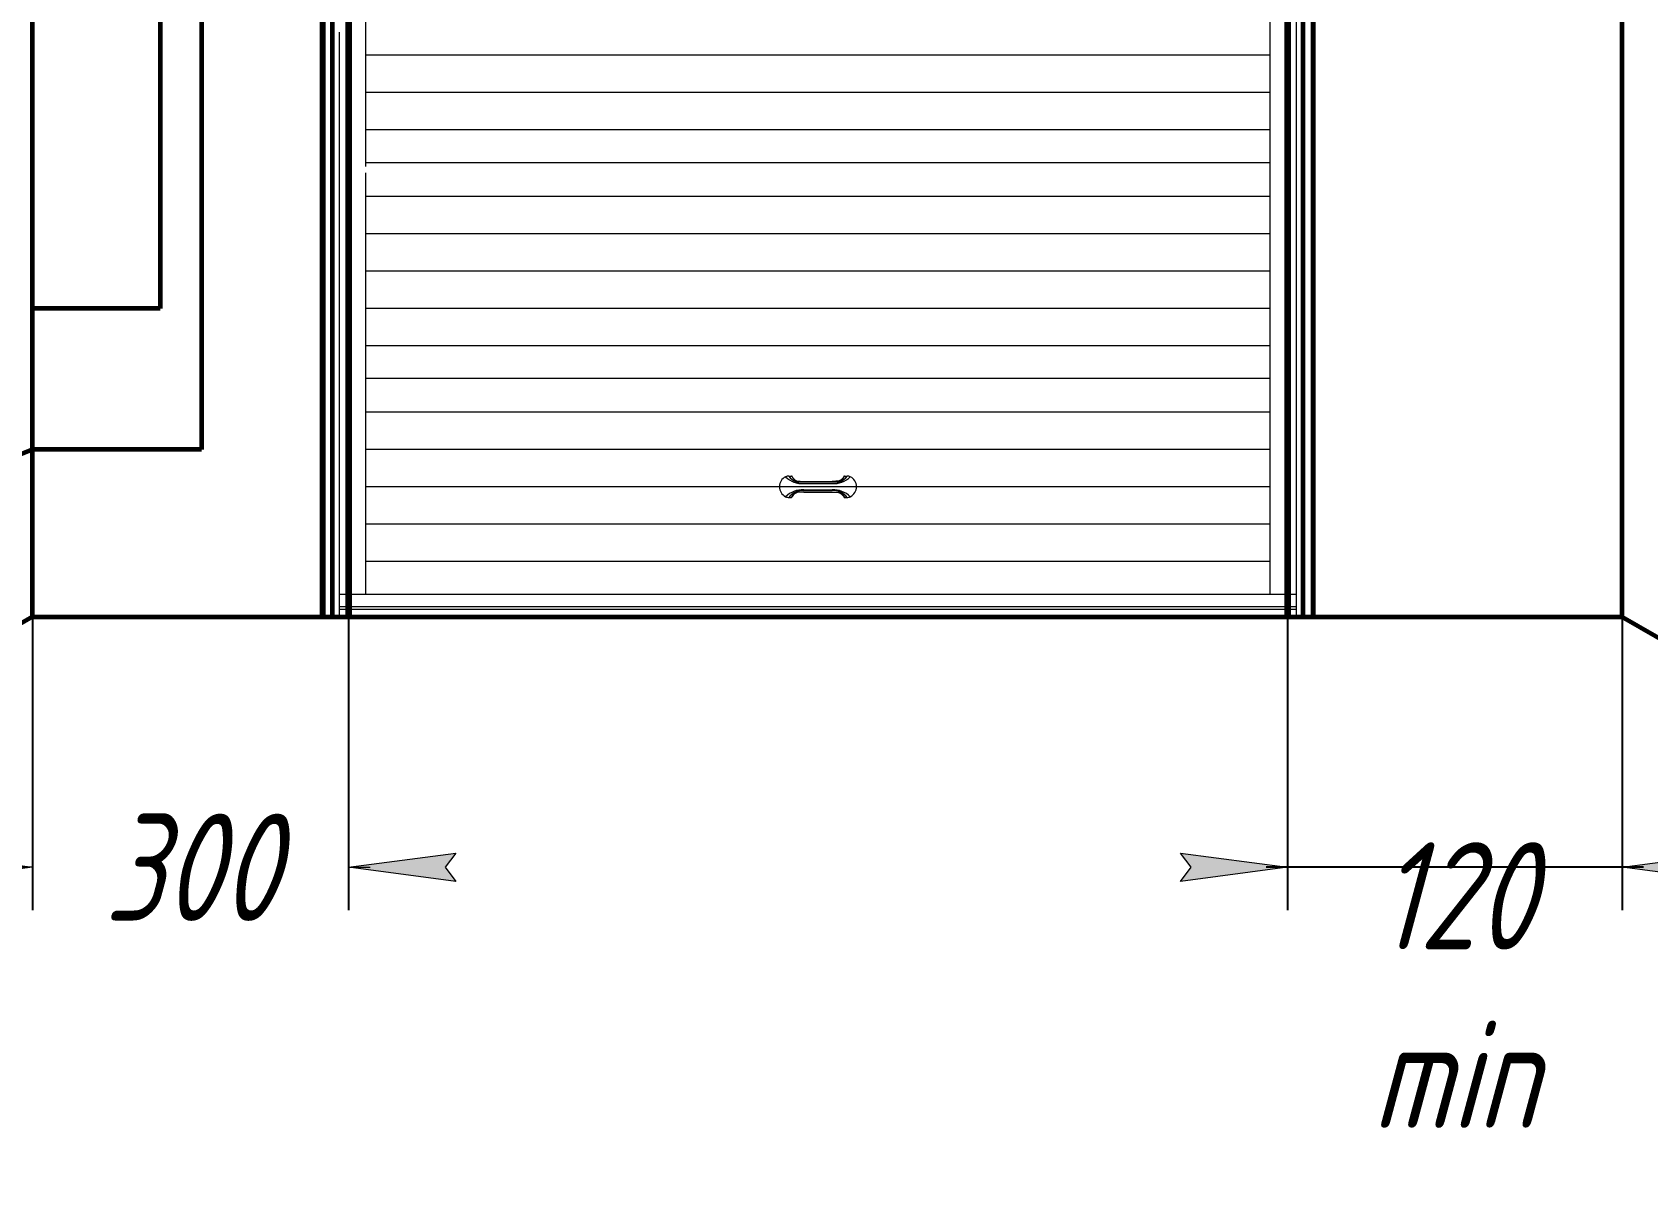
# Model space of a CAD drawing. Header units: millimetres. Extents: x 0 to 840, y 0 to 594.
# Drawn here: x 509.1 to 584.4, y 191.2 to 244.5 of the extents above; entities that cross this region are included whole.
import ezdxf

# ---------------------------------------------------------------- set-up
doc = ezdxf.new("R2010")
doc.units = ezdxf.units.MM
for name, pattern in [('K5LT_BASIC', [0]), ('K5LT_REINFORCED', [0]), ('K5LT_THIN', [0]), ('K5LT_THIN_INCLUDED_TO_HATCHING', [0])]:
    doc.linetypes.add(name, pattern=pattern)
doc.layers.add('Системный слой', color=7, linetype='Continuous')
doc.styles.add('KDIMTEXTSTYLE', font='GOST_AU.SHX', dxfattribs={"width": 0.96, "oblique": 15, "height": 5})
doc.dimstyles.new('KDIMSTYLE (0.03)', dxfattribs={"dimtxt": 5, "dimasz": 1, "dimexe": 2, "dimexo": 0, "dimgap": 1, "dimtad": 1, "dimlfac": 40, "dimtxsty": 'KDIMTEXTSTYLE', "dimsah": 1, "dimcen": 0, "dimdle": 1, "dimadec": 0, "dimazin": 0, "dimtfac": 0.667, "dimtmove": 0, "dimatfit": 3, "dimfxl": 1, "dimtvp": 1, "dimtolj": 1, "dimtzin": 0, "dimarcsym": 0})

# ---------------------------------------------------------------- blocks, each defined once
blk = doc.blocks.new('KDIMARROW_01')
at = {"layer": 'Системный слой'}
blk.add_hatch(color=0, dxfattribs=at).paths.add_polyline_path([(0, 0), (-5, 0.658), (-4.5, 0), (-5, -0.658)])
at = {"layer": 'Системный слой', "color": 0, "linetype": 'K5LT_THIN', "lineweight": 18}
for p, q in [((-4.5, 0), (-5, 0.658)), ((-5, 0.658), (0, 0)), ((0, 0), (-5, -0.658)), ((-5, -0.658), (-4.5, 0)), ((0, 0), (-1, 0))]:
    blk.add_line(p, q, dxfattribs=at)

msp = doc.modelspace()

# ---------------------------------------------------------------- linework, layer by layer
at = {"layer": 'Системный слой', "color": 5, "linetype": 'K5LT_BASIC', "lineweight": 60, "true_color": 0x0000ff}
for p, q in [((509.12712, 217.25229), (509.12712, 275.74222)), ((583.25698, 217.25229), (583.25698, 275.74222)), ((515.08952, 265.64044), (515.08952, 231.63794)), ((517.01452, 264.98592), (517.01452, 225.05092)), ((522.6458, 217.25229), (522.6458, 265.11479)), ((522.6808, 265.11479), (522.6808, 217.25229)), ((523.1183, 217.25229), (523.1183, 265.11479)), ((568.3908, 217.25229), (568.3908, 265.11479)), ((568.8283, 265.11479), (568.8283, 217.25229)), ((568.8633, 217.25229), (568.8633, 265.11479)), ((515.08952, 231.63794), (509.12202, 231.63794)), ((509.12202, 225.05764), (485.87938, 215.78238)), ((517.01452, 225.05092), (509.12202, 225.05764)), ((509.12712, 217.25229), (464.06507, 191.2357)), ((509.12712, 217.25229), (583.25698, 217.25229)), ((583.25698, 217.25229), (628.31903, 191.2357))]:
    msp.add_line(p, q, dxfattribs=at)
at = {"layer": 'Системный слой', "color": 7, "linetype": 'K5LT_THIN_INCLUDED_TO_HATCHING', "lineweight": 18}
for p, q in [((568.0758, 217.25229), (568.0758, 261.43979)), ((524.6763, 238.25048), (524.6763, 260.86229)), ((566.84604, 218.31798), (566.8328, 260.86229)), ((523.4333, 244.51417), (523.4333, 217.25229)), ((566.82904, 243.44139), (524.67154, 243.44139)), ((566.82904, 241.70014), (524.67154, 241.70014)), ((566.82904, 239.95889), (524.67154, 239.95889)), ((524.6763, 238.44298), (566.8328, 238.44298)), ((524.6763, 227.89926), (524.6763, 237.96173)), ((566.82904, 236.86142), (524.67154, 236.86142)), ((566.82904, 235.12017), (524.67154, 235.12017)), ((566.82904, 233.37892), (524.67154, 233.37892)), ((566.82904, 231.63767), (524.67154, 231.63767)), ((566.82904, 229.89642), (524.67154, 229.89642)), ((524.6763, 228.38051), (566.8328, 228.38051)), ((524.67154, 218.31798), (524.6763, 227.89926)), ((566.84604, 226.79889), (524.68854, 226.79889)), ((566.84604, 225.05764), (524.68854, 225.05764)), ((566.84604, 223.31639), (524.68854, 223.31639)), ((566.84604, 221.57514), (524.67316, 221.57514)), ((566.84604, 219.83389), (524.68854, 219.83389)), ((523.4508, 218.31798), (568.0758, 218.31798)), ((523.4508, 217.74048), (528.77872, 217.74048)), ((528.77872, 217.74048), (559.63619, 217.74048)), ((556.63522, 217.74048), (568.0758, 217.74048)), ((523.4333, 217.61762), (528.77872, 217.61762)), ((523.4333, 217.25229), (528.77872, 217.25229)), ((528.77872, 217.61762), (559.63619, 217.61762)), ((528.77872, 217.25229), (559.63619, 217.25229)), ((556.63522, 217.61762), (568.0758, 217.61762)), ((556.63522, 217.25229), (568.0758, 217.25229))]:
    msp.add_line(p, q, dxfattribs=at)
at = {"layer": 'Системный слой', "color": 134, "linetype": 'K5LT_REINFORCED', "lineweight": 100, "true_color": 0x009696}
for p, q in [((523.8708, 260.86229), (523.8708, 217.25229)), ((567.6558, 260.86229), (567.6558, 217.25229))]:
    msp.add_line(p, q, dxfattribs=at)
at = {"layer": 'Системный слой', "color": 7, "linetype": 'K5LT_THIN', "lineweight": 18}
for p, q in [((544.39936, 223.82039), (544.51936, 223.82039)), ((546.99736, 223.82039), (547.11736, 223.82039)), ((545.09336, 223.5688), (546.42336, 223.5688)), ((545.09336, 223.56841), (546.42336, 223.56841)), ((545.09336, 223.49266), (546.42336, 223.49266)), ((545.09336, 223.46567), (545.89533, 223.46567)), ((545.09336, 223.17512), (546.53313, 223.17512)), ((545.09336, 223.14813), (546.42336, 223.14813)), ((545.09336, 223.07237), (546.42336, 223.07237)), ((545.09336, 223.07199), (546.42336, 223.07199)), ((545.89533, 223.46567), (546.42336, 223.46567)), ((545.89533, 223.17512), (546.42336, 223.17512)), ((544.39936, 222.82039), (544.51936, 222.82039)), ((546.95759, 222.85619), (546.95756, 222.8564)), ((546.99736, 222.82039), (547.11736, 222.82039))]:
    msp.add_line(p, q, dxfattribs=at)
for centre, radius, start, end in [((544.47736, 223.32039), 0.518, 115.9892336, 244.0107664), ((544.47736, 223.32039), 0.518, 115.9892336, 244.0107664), ((544.39936, 223.48039), 0.34, 90, 115.9892336), ((544.39936, 223.48039), 0.34, 90, 115.9892336), ((545.03847, 224.59057), 1.12624, 225.5919736, 272.7934585), ((545.05606, 224.31234), 0.82053, 216.837658, 272.6051305), ((546.46065, 224.31234), 0.82053, 267.3948695, 323.162342), ((546.47825, 224.59057), 1.12624, 267.2065415, 314.4080264), ((546.99736, 223.78039), 0.04, 90.0268702, 174.6359665), ((547.11736, 223.48039), 0.34, 64.0107664, 90), ((547.11736, 223.48039), 0.34, 64.0107664, 90), ((547.03936, 223.32039), 0.518, 295.9892336, 64.0107664), ((547.03936, 223.32039), 0.518, 295.9892336, 64.0107664), ((545.03847, 222.05022), 1.12624, 87.2065415, 134.4080264), ((545.05606, 222.32844), 0.82053, 87.3948695, 143.162342), ((546.47825, 222.05022), 1.12624, 45.5919736, 92.7934585), ((546.46065, 222.32844), 0.82053, 36.837658, 92.6051305), ((544.39936, 223.16039), 0.34, 244.0107664, 270), ((544.39936, 223.16039), 0.34, 244.0107664, 270), ((544.51936, 222.86039), 0.04, 271.742182, 354.5039791), ((547.11736, 223.16039), 0.34, 270, 295.9892336), ((547.11736, 223.16039), 0.34, 270, 295.9892336)]:
    msp.add_arc(centre, radius, start, end, dxfattribs=at)
for points in [[(544.5194, 223.82039), (544.51939, 223.82039), (544.51937, 223.82039), (544.51936, 223.82039)], [(544.55915, 223.78436), (544.55915, 223.78441), (544.55915, 223.78442), (544.55915, 223.78441)], [(546.99734, 223.82039), (546.99735, 223.82039), (546.99735, 223.82039), (546.99736, 223.82039)], [(544.51935, 222.82039), (544.51976, 222.82039), (544.52016, 222.8204), (544.52057, 222.82041)], [(544.55913, 222.85621), (544.55913, 222.85625), (544.55914, 222.85631), (544.55915, 222.8564)], [(546.99736, 222.82039), (546.99698, 222.82039), (546.99659, 222.8204), (546.9962, 222.82041)]]:
    msp.add_open_spline(points, degree=3, dxfattribs=at)
for points, knots in [([(544.55919, 223.78403), (544.55909, 223.78516), (544.55883, 223.78709), (544.55826, 223.7898), (544.55761, 223.79218), (544.5568, 223.79455), (544.55571, 223.79717), (544.55429, 223.79999), (544.55245, 223.80295), (544.55052, 223.80553), (544.54858, 223.80774), (544.5465, 223.80983), (544.54405, 223.81193), (544.54119, 223.81397), (544.53844, 223.81559), (544.53587, 223.81686), (544.53326, 223.81793), (544.53038, 223.81889), (544.5272, 223.81966), (544.52355, 223.82024), (544.52094, 223.82039), (544.5194, 223.82039)], [0, 0, 0, 0, 1.27743895, 2.19483287, 3.1228255, 4.06680779, 5.01618105, 6.29545014, 7.57963338, 8.86873078, 9.83859999, 10.80883171, 12.10079174, 13.38919639, 14.67404569, 15.63023441, 16.58268372, 17.83072746, 19.05886845, 20.26710668, 22, 22, 22, 22]), ([(544.55915, 223.78441), (544.55915, 223.78441), (544.55915, 223.78437), (544.55917, 223.78426), (544.5592, 223.78399), (544.55927, 223.78348), (544.55939, 223.78268), (544.55954, 223.78171), (544.55973, 223.78056), (544.55998, 223.77915), (544.56027, 223.77763), (544.56057, 223.77624), (544.56082, 223.77512), (544.56107, 223.77415), (544.5613, 223.77329), (544.56153, 223.77251), (544.56174, 223.77186), (544.56193, 223.7713), (544.56212, 223.77078), (544.56233, 223.77025), (544.56262, 223.76958), (544.56303, 223.76866), (544.56366, 223.76738), (544.56458, 223.76563), (544.56578, 223.76341), (544.56713, 223.76102), (544.56848, 223.75868), (544.56983, 223.7564), (544.57129, 223.75401), (544.5728, 223.75158), (544.57428, 223.74924), (544.57583, 223.74685), (544.57767, 223.74409), (544.58001, 223.74072), (544.58284, 223.73684), (544.58607, 223.73255), (544.58936, 223.72834), (544.59241, 223.72458), (544.595, 223.72148), (544.59708, 223.71905), (544.59891, 223.71696), (544.60061, 223.71504), (544.60249, 223.71296), (544.60464, 223.71063), (544.60716, 223.70794), (544.61004, 223.70491), (544.61333, 223.70149), (544.61713, 223.69756), (544.62097, 223.69359), (544.62427, 223.69017), (544.62697, 223.68736), (544.62932, 223.68491), (544.63168, 223.68245), (544.63397, 223.68006), (544.63642, 223.67749), (544.63921, 223.67457), (544.64273, 223.67088), (544.6468, 223.66662), (544.65121, 223.6621), (544.65541, 223.65791), (544.6592, 223.65426), (544.66251, 223.65118), (544.66577, 223.64824), (544.66911, 223.64538), (544.67249, 223.64263), (544.67568, 223.64017), (544.67851, 223.63811), (544.68114, 223.6363), (544.68359, 223.63471), (544.68619, 223.63311), (544.68903, 223.63145), (544.6924, 223.6296), (544.69623, 223.62761), (544.70052, 223.62546), (544.7052, 223.62317), (544.70991, 223.62086), (544.71447, 223.61859), (544.71866, 223.61646), (544.72285, 223.61427), (544.72724, 223.61185), (544.73217, 223.60902), (544.73733, 223.60602), (544.7426, 223.60302), (544.74803, 223.60007), (544.7539, 223.59709), (544.76008, 223.59424), (544.76613, 223.59173), (544.77177, 223.5896), (544.77683, 223.58784), (544.7818, 223.58624), (544.78671, 223.5848), (544.79174, 223.58348), (544.79657, 223.58235), (544.80191, 223.58126), (544.80815, 223.58015), (544.81507, 223.57913), (544.82099, 223.5784), (544.82507, 223.57796), (544.82754, 223.57772), (544.82917, 223.57756), (544.83034, 223.57746), (544.83181, 223.57733), (544.83402, 223.57714), (544.83781, 223.57685), (544.8436, 223.57646), (544.85085, 223.57605), (544.85757, 223.57572), (544.86286, 223.57547), (544.86735, 223.57526), (544.87188, 223.57503), (544.87672, 223.57478), (544.88189, 223.57447), (544.88775, 223.57408), (544.8946, 223.5737), (544.90248, 223.57332), (544.91157, 223.57296), (544.91988, 223.57269), (544.92743, 223.57247), (544.93472, 223.57228), (544.9434, 223.57207), (544.95228, 223.57187), (544.95936, 223.57171), (544.96417, 223.57159), (544.96754, 223.57151), (544.97031, 223.57144), (544.97285, 223.57138), (544.97562, 223.57131), (544.97873, 223.57122), (544.98211, 223.57113), (544.98527, 223.57103), (544.98836, 223.57094), (544.99177, 223.57083), (544.99602, 223.57068), (545.00109, 223.5705), (545.00597, 223.57033), (545.01215, 223.57011), (545.01873, 223.56988), (545.02749, 223.5696), (545.03676, 223.56934), (545.04637, 223.56912), (545.05582, 223.56896), (545.06465, 223.56885), (545.07316, 223.56879), (545.08087, 223.56877), (545.0877, 223.56877), (545.09158, 223.56879), (545.09336, 223.5688)], [0, 0, 0, 0, 0.31427262, 0.84059729, 1.46724776, 2.25622401, 3.04007948, 3.70097282, 4.44114388, 5.40579413, 6.47413372, 7.52499178, 8.5354957, 9.55962344, 10.72934237, 11.79620321, 12.85018051, 13.82193201, 14.75362099, 15.74349209, 16.74020332, 17.78291133, 18.73246777, 19.72635675, 20.80773058, 21.88457763, 22.78697603, 23.7052495, 24.75772179, 25.79044128, 26.66864475, 27.46346745, 28.3991506, 29.49421371, 30.76991391, 32.06739277, 33.50616528, 34.83185556, 35.96646275, 37.11222411, 38.16818838, 39.2519956, 40.14335215, 41.10819037, 42.19047537, 43.16172424, 44.17681339, 45.29806055, 46.47500678, 47.47847447, 48.24867726, 49.10322274, 50.01518987, 50.97760412, 51.83182158, 52.85861147, 54.07526323, 55.60309726, 57.0956311, 58.53414705, 59.69098695, 60.71575772, 61.66300234, 62.81371518, 64.05514163, 65.25617839, 66.43273054, 67.47219816, 68.45954433, 69.28513128, 70.24930396, 71.25375587, 72.36985129, 73.5373338, 74.83360165, 76.21588698, 77.46654663, 78.69406121, 79.76477203, 80.93494824, 82.1955993, 83.44068404, 84.63417112, 85.92908389, 87.33182481, 88.80984485, 90.20660972, 91.39307872, 92.53482278, 93.55945714, 94.65331088, 95.54655505, 96.30608257, 96.9983821, 97.86028148, 98.85079366, 99.83039813, 100.57604111, 101.20739663, 101.88975612, 102.77478701, 103.51457289, 104.16265938, 104.84440571, 105.75482884, 106.76144256, 107.61032523, 108.25740965, 108.86111283, 109.6470104, 110.67293021, 111.88680913, 113.07299387, 114.2124081, 115.70427807, 117.09925262, 118.37805764, 119.08828268, 119.88217235, 120.91328264, 122.05773389, 123.0771015, 123.8470527, 124.56724929, 125.24556099, 125.88198781, 126.53381288, 127.32121309, 128.15046145, 129.00135854, 129.7575855, 130.51286931, 131.4281979, 132.38400947, 133.35086119, 134.05489925, 135.78121156, 137.05339516, 138.3704471, 139.66306928, 140.79315581, 142.03377425, 143.31156486, 144.59571799, 145.79482743, 147, 147, 147, 147]), ([(546.42336, 223.56841), (546.43219, 223.56833), (546.44819, 223.56833), (546.46966, 223.5687), (546.4875, 223.56923), (546.50229, 223.56978), (546.51394, 223.57025), (546.52305, 223.5706), (546.53113, 223.57089), (546.53989, 223.57115), (546.55156, 223.57147), (546.56742, 223.57186), (546.58661, 223.57232), (546.60595, 223.57291), (546.62109, 223.57357), (546.63182, 223.57418), (546.63948, 223.57468), (546.64732, 223.57508), (546.65688, 223.57549), (546.66909, 223.576), (546.68361, 223.57677), (546.6984, 223.57796), (546.71161, 223.57955), (546.72171, 223.58118), (546.72958, 223.58276), (546.73685, 223.5845), (546.74466, 223.58669), (546.75301, 223.58943), (546.76069, 223.59232), (546.76762, 223.59532), (546.77382, 223.59839), (546.77981, 223.60175), (546.7858, 223.60545), (546.79162, 223.60922), (546.79729, 223.61279), (546.8023, 223.61567), (546.80734, 223.61822), (546.8128, 223.62082), (546.81967, 223.62383), (546.82831, 223.62735), (546.83863, 223.63134), (546.84981, 223.63583), (546.85991, 223.64049), (546.86813, 223.64512), (546.87418, 223.64929), (546.87867, 223.65305), (546.88211, 223.65643), (546.88507, 223.65988), (546.88818, 223.66389), (546.8915, 223.66856), (546.89502, 223.67374), (546.89914, 223.67979), (546.90435, 223.68683), (546.91088, 223.69475), (546.91772, 223.70224), (546.92412, 223.70876), (546.92998, 223.71445), (546.93565, 223.71997), (546.94199, 223.72628), (546.94858, 223.73327), (546.95528, 223.74096), (546.96085, 223.74789), (546.96519, 223.75367), (546.96857, 223.75842), (546.97132, 223.7628), (546.97402, 223.76742), (546.97679, 223.77228), (546.97975, 223.77749), (546.98249, 223.78233), (546.98479, 223.78637), (546.98653, 223.78935), (546.98792, 223.79168), (546.98938, 223.79406), (546.99111, 223.79691), (546.99312, 223.80041), (546.99516, 223.80444), (546.99694, 223.80877), (546.99812, 223.81278), (546.99863, 223.81612), (546.99856, 223.81857), (546.99806, 223.82006), (546.99759, 223.8204), (546.99736, 223.82039)], [0, 0, 0, 0, 1.98800441, 3.72590676, 5.27922218, 6.55662777, 7.6134931, 8.38430305, 9.00019282, 9.78530737, 10.73964672, 12.14825167, 14.06348095, 15.93539283, 17.4391342, 18.25986839, 18.94753713, 19.60615876, 20.45941432, 21.62508372, 23.04403888, 24.61153316, 25.95563208, 27.00388116, 27.71613399, 28.41995345, 29.35625023, 30.34844239, 31.35522834, 32.1683718, 33.01109504, 33.8560071, 34.69902495, 35.62029981, 36.40684998, 37.09501856, 37.61229145, 38.26650269, 39.01986298, 39.90932173, 41.02845159, 42.23493148, 43.45123692, 44.43670794, 45.31097663, 46.00386461, 46.5936787, 47.16959379, 47.84236335, 48.67894525, 49.55857348, 50.49696288, 51.82154039, 53.3454776, 54.9336668, 56.19112605, 57.26971285, 58.45112028, 59.5659302, 61.09168997, 62.64460322, 64.21386752, 65.39526711, 66.38969039, 67.44266881, 68.46877966, 69.75582258, 71.14860701, 72.60544109, 73.6888819, 74.44479241, 75.01662559, 75.59453315, 76.26587401, 76.99673182, 77.85892372, 78.73548014, 79.64877367, 80.50824096, 81.34558608, 82.17655725, 83, 83, 83, 83]), ([(546.95757, 223.7844), (546.95756, 223.78433), (546.95752, 223.78401), (546.95739, 223.78309), (546.95718, 223.78173), (546.95692, 223.78016), (546.95661, 223.77847), (546.95627, 223.77678), (546.95591, 223.77521), (546.95559, 223.77393), (546.95532, 223.77296), (546.95508, 223.7722), (546.95489, 223.77162), (546.95471, 223.77112), (546.95456, 223.77069), (546.9544, 223.77029), (546.95423, 223.76988), (546.95395, 223.76926), (546.95351, 223.76829), (546.9528, 223.76689), (546.9518, 223.765), (546.95051, 223.76263), (546.94885, 223.75972), (546.9467, 223.75608), (546.94387, 223.75148), (546.94083, 223.74673), (546.93786, 223.74236), (546.93481, 223.73809), (546.93155, 223.73374), (546.92842, 223.7297), (546.92599, 223.72666), (546.92404, 223.72427), (546.92228, 223.72215), (546.92049, 223.72004), (546.91862, 223.71788), (546.91635, 223.71531), (546.9133, 223.71194), (546.9096, 223.70797), (546.90588, 223.70407), (546.90244, 223.70051), (546.89909, 223.69706), (546.89561, 223.69345), (546.8922, 223.68991), (546.8888, 223.68638), (546.88529, 223.68272), (546.88132, 223.67857), (546.87731, 223.67436), (546.87352, 223.67038), (546.87057, 223.66732), (546.86824, 223.6649), (546.86638, 223.66301), (546.86461, 223.66121), (546.86286, 223.65946), (546.86107, 223.6577), (546.85922, 223.6559), (546.85729, 223.65406), (546.85518, 223.65209), (546.85289, 223.64998), (546.85035, 223.64773), (546.84759, 223.64537), (546.84451, 223.64286), (546.84116, 223.64026), (546.8376, 223.63767), (546.83416, 223.63536), (546.83118, 223.6335), (546.82872, 223.63205), (546.82666, 223.63089), (546.82468, 223.62981), (546.82256, 223.62869), (546.81996, 223.62735), (546.81673, 223.62573), (546.81298, 223.62389), (546.80901, 223.62194), (546.80496, 223.61994), (546.8007, 223.61781), (546.79629, 223.61555), (546.79173, 223.61312), (546.787, 223.61043), (546.78203, 223.60756), (546.77682, 223.60455), (546.77142, 223.60153), (546.76584, 223.5986), (546.76005, 223.59578), (546.7542, 223.5932), (546.7486, 223.59096), (546.7434, 223.58905), (546.73842, 223.58735), (546.73329, 223.58575), (546.72814, 223.58429), (546.72332, 223.58308), (546.71901, 223.58211), (546.71452, 223.58121), (546.70909, 223.58025), (546.70289, 223.5793), (546.69726, 223.57858), (546.69331, 223.57814), (546.69074, 223.57787), (546.689, 223.5777), (546.68756, 223.57757), (546.68646, 223.57747), (546.68518, 223.57735), (546.68349, 223.57721), (546.68088, 223.577), (546.67677, 223.5767), (546.6706, 223.57631), (546.66395, 223.57595), (546.6587, 223.5757), (546.65496, 223.57552), (546.65207, 223.57538), (546.64959, 223.57527), (546.64738, 223.57516), (546.64516, 223.57505), (546.64245, 223.57491), (546.63889, 223.57471), (546.63432, 223.57443), (546.62871, 223.57406), (546.62226, 223.5737), (546.6151, 223.57336), (546.60668, 223.57302), (546.59724, 223.5727), (546.58722, 223.57241), (546.57822, 223.57219), (546.57026, 223.572), (546.56358, 223.57185), (546.55773, 223.57171), (546.55274, 223.5716), (546.54806, 223.57149), (546.54373, 223.57138), (546.53957, 223.57127), (546.53555, 223.57116), (546.5305, 223.57101), (546.52565, 223.57085), (546.51998, 223.57066), (546.51536, 223.5705), (546.5102, 223.57031), (546.50469, 223.57012), (546.49881, 223.56992), (546.49294, 223.56972), (546.48675, 223.56954), (546.47998, 223.56935), (546.47228, 223.56917), (546.46454, 223.56901), (546.45716, 223.5689), (546.44982, 223.56882), (546.44243, 223.56876), (546.43536, 223.56875), (546.42982, 223.56876), (546.42593, 223.56878), (546.4241, 223.56879), (546.42336, 223.5688)], [0, 0, 0, 0, 0.93173979, 2.10999732, 3.22379204, 4.27535162, 5.39172588, 6.64545604, 7.88394468, 9.11234337, 10.22799183, 11.2605053, 12.37969888, 13.48636742, 14.6281773, 15.48543717, 16.50697832, 17.51242406, 18.47998082, 19.39546015, 20.4497961, 21.5696125, 22.53706388, 23.85149737, 25.43282738, 27.04155082, 28.25730939, 29.44926905, 30.98926377, 32.40129299, 33.60644009, 34.55270461, 35.63538317, 36.56847537, 37.31489116, 38.11399404, 39.14131582, 40.35604689, 41.43961832, 42.36492267, 43.3638994, 44.52686199, 45.74703052, 46.79003475, 47.9567091, 49.22124097, 50.70782621, 51.95470384, 53.09525488, 53.90162803, 54.70044204, 55.4919612, 56.28733308, 56.99204494, 57.62610802, 58.26174627, 58.93413353, 59.63672288, 60.38168308, 61.28835252, 62.37676934, 63.70760711, 65.23519296, 66.86452542, 68.26257003, 69.31890392, 70.30636718, 71.25274907, 72.15804962, 72.9912317, 73.97356009, 74.99155267, 75.93896601, 76.95807898, 78.05271457, 79.14560348, 80.23922592, 81.36199723, 82.55922522, 83.79967606, 85.08054683, 86.34612337, 87.56582295, 88.79513127, 89.93027129, 90.91383397, 91.88737145, 92.94713861, 94.00823488, 94.85799565, 95.51729392, 96.13322491, 96.9067473, 97.86743641, 98.80524284, 99.54443422, 100.06357857, 100.59963629, 101.19261321, 102.02526068, 102.73864386, 103.36720407, 103.84521391, 104.56453314, 105.51742003, 106.46476781, 107.19527449, 107.7340819, 108.27864581, 108.92964218, 109.59046674, 110.23131603, 110.99327893, 111.8820177, 112.94651601, 114.11389016, 115.26671014, 116.36602588, 117.463146, 118.78977153, 120.06356583, 121.3324082, 122.42949694, 123.57342227, 124.59291626, 125.67828917, 126.829541, 128.11792074, 129.29136353, 130.44298853, 131.51386608, 133.51104226, 134.44372485, 135.41014911, 136.41031504, 137.46506489, 138.47736219, 139.44104185, 140.22179801, 141.10307626, 142.07671123, 143.0710703, 143.93505882, 144.85643982, 146.0535659, 147.31688094, 148.56100218, 149.37072066, 150, 150, 150, 150]), ([(545.09336, 223.07237), (545.08856, 223.0724), (545.07936, 223.07244), (545.06622, 223.07243), (545.05448, 223.07233), (545.04319, 223.07216), (545.03092, 223.07189), (545.01765, 223.07149), (545.00465, 223.07103), (544.99409, 223.07064), (544.98545, 223.07035), (544.97695, 223.07009), (544.96565, 223.06976), (544.95075, 223.06935), (544.93291, 223.06883), (544.91541, 223.06822), (544.90107, 223.06759), (544.89094, 223.06705), (544.88208, 223.06647), (544.87264, 223.06589), (544.86098, 223.06548), (544.84923, 223.06509), (544.83703, 223.06451), (544.82496, 223.06356), (544.81307, 223.06209), (544.80252, 223.06027), (544.79383, 223.05839), (544.78622, 223.05645), (544.77913, 223.05428), (544.77165, 223.05169), (544.76417, 223.04884), (544.75657, 223.04572), (544.74964, 223.04256), (544.74321, 223.03924), (544.73734, 223.03582), (544.73155, 223.03203), (544.72589, 223.02801), (544.72044, 223.02405), (544.71547, 223.02063), (544.71078, 223.01775), (544.70565, 223.0151), (544.69956, 223.01233), (544.69202, 223.00936), (544.68332, 223.00638), (544.67383, 223.00336), (544.6647, 223.00028), (544.65671, 222.99704), (544.64987, 222.99354), (544.64431, 222.98985), (544.6399, 222.98609), (544.63659, 222.9826), (544.6338, 222.9791), (544.63058, 222.97489), (544.62642, 222.96944), (544.62071, 222.96245), (544.61365, 222.95447), (544.60593, 222.9464), (544.59885, 222.93934), (544.59333, 222.93395), (544.58893, 222.92969), (544.58468, 222.92549), (544.57935, 222.91983), (544.57275, 222.91201), (544.56581, 222.90276), (544.55973, 222.89405), (544.55512, 222.88739), (544.55146, 222.88233), (544.54815, 222.87786), (544.54447, 222.873), (544.5403, 222.86763), (544.53604, 222.86209), (544.53237, 222.85707), (544.52968, 222.85308), (544.52792, 222.85019), (544.52663, 222.84787), (544.52534, 222.84525), (544.52395, 222.8419), (544.52261, 222.83783), (544.52154, 222.83352), (544.52076, 222.82958), (544.52022, 222.82645), (544.51984, 222.8242), (544.51956, 222.82264), (544.51934, 222.82151), (544.51922, 222.82079), (544.51924, 222.82045), (544.51931, 222.82039), (544.51935, 222.82039)], [0, 0, 0, 0, 1.24660343, 2.3324228, 3.2722368, 4.18498527, 5.21332604, 6.52395889, 7.83466491, 8.90111125, 9.56475198, 10.33559516, 11.35939286, 12.83609269, 14.61072762, 16.43902224, 17.83144687, 18.75702362, 19.4112142, 20.46724629, 21.58907499, 22.92051467, 24.09729472, 25.48858658, 26.89776258, 28.10778311, 29.07244741, 29.84930537, 30.68396259, 31.5018879, 32.4298935, 33.28184583, 34.15939936, 34.92967601, 35.71335099, 36.49785044, 37.3585208, 38.17756341, 38.89399102, 39.48764549, 40.09044346, 40.85375226, 41.70836623, 42.7387503, 43.83865352, 44.96522277, 46.00078056, 46.93208861, 47.91016983, 48.7352434, 49.44482076, 50.06883065, 50.78592918, 51.87134834, 53.19051388, 54.84415059, 56.59488576, 58.0701171, 59.20392401, 59.97879645, 60.81205594, 61.89235093, 63.48801438, 65.53348916, 67.41040152, 68.82019176, 69.82663345, 70.88417593, 72.08420561, 73.56792686, 75.27909915, 76.92319705, 78.16144212, 78.99286073, 79.62059189, 80.31715271, 81.22158758, 82.30447068, 83.41292499, 84.40794183, 85.24583865, 85.89694615, 86.40577676, 86.85325322, 87.32060205, 87.70787447, 88, 88, 88, 88]), ([(545.09336, 223.07199), (545.09314, 223.07199), (545.092, 223.07199), (545.08873, 223.07201), (545.08448, 223.07202), (545.07951, 223.07203), (545.07427, 223.07203), (545.06907, 223.07203), (545.06367, 223.072), (545.05768, 223.07197), (545.05136, 223.07191), (545.045, 223.07182), (545.03796, 223.07171), (545.02947, 223.07153), (545.01977, 223.07129), (545.01053, 223.07101), (545.00332, 223.07078), (544.99779, 223.0706), (544.99352, 223.07047), (544.99017, 223.07036), (544.98731, 223.07027), (544.98419, 223.07017), (544.98019, 223.07006), (544.97566, 223.06993), (544.97159, 223.06982), (544.96705, 223.0697), (544.96194, 223.06956), (544.95598, 223.0694), (544.94926, 223.06922), (544.94168, 223.06901), (544.93292, 223.06875), (544.92291, 223.06842), (544.91317, 223.06805), (544.90461, 223.06768), (544.8976, 223.06733), (544.89148, 223.06699), (544.8861, 223.06665), (544.88111, 223.06632), (544.87643, 223.06603), (544.87175, 223.0658), (544.867, 223.0656), (544.86228, 223.06542), (544.8577, 223.06525), (544.85313, 223.06507), (544.84795, 223.06484), (544.84178, 223.06451), (544.83526, 223.06404), (544.82947, 223.06351), (544.82424, 223.06292), (544.81884, 223.0622), (544.81298, 223.06127), (544.8071, 223.06015), (544.80154, 223.05893), (544.79622, 223.0576), (544.79108, 223.05612), (544.78581, 223.05436), (544.78059, 223.05241), (544.77588, 223.0505), (544.77148, 223.04859), (544.76727, 223.04666), (544.76289, 223.04451), (544.75841, 223.04215), (544.75362, 223.03943), (544.74903, 223.03665), (544.7447, 223.0339), (544.74072, 223.03131), (544.73688, 223.02879), (544.73281, 223.02613), (544.72865, 223.02348), (544.72441, 223.02093), (544.72008, 223.01851), (544.7157, 223.01625), (544.71127, 223.01411), (544.70687, 223.0121), (544.70247, 223.01017), (544.69814, 223.00833), (544.69418, 223.00666), (544.69064, 223.00516), (544.68751, 223.00378), (544.68445, 223.00236), (544.68146, 223.0009), (544.67849, 222.99933), (544.67544, 222.99759), (544.67242, 222.99571), (544.66953, 222.99375), (544.66706, 222.99196), (544.66505, 222.9904), (544.66315, 222.98887), (544.66106, 222.98711), (544.65865, 222.98498), (544.65623, 222.98277), (544.65419, 222.98087), (544.65242, 222.9792), (544.65062, 222.97748), (544.6487, 222.97563), (544.64645, 222.97345), (544.6436, 222.97065), (544.63989, 222.96699), (544.6353, 222.96241), (544.6302, 222.95728), (544.62482, 222.95181), (544.61985, 222.9467), (544.61571, 222.94237), (544.61243, 222.93889), (544.60973, 222.93596), (544.60735, 222.93325), (544.60496, 222.93043), (544.60228, 222.92714), (544.59906, 222.92302), (544.59516, 222.91782), (544.5908, 222.91182), (544.58683, 222.90624), (544.58367, 222.90179), (544.58097, 222.89803), (544.57838, 222.89446), (544.57572, 222.8908), (544.57332, 222.8875), (544.57128, 222.88469), (544.56951, 222.88223), (544.56792, 222.87997), (544.56653, 222.87794), (544.56543, 222.87627), (544.56451, 222.87481), (544.56374, 222.87353), (544.5632, 222.87257), (544.56291, 222.87202), (544.56274, 222.87167), (544.5626, 222.87134), (544.56242, 222.87087), (544.56217, 222.87013), (544.56181, 222.86899), (544.56134, 222.86734), (544.5609, 222.86559), (544.5606, 222.86427), (544.56042, 222.86347), (544.56031, 222.86293), (544.56022, 222.86251), (544.56014, 222.86213), (544.56006, 222.86171), (544.55995, 222.86119), (544.55982, 222.8605), (544.55965, 222.85957), (544.55947, 222.85852), (544.55932, 222.8576), (544.55922, 222.8569), (544.55915, 222.8564), (544.55912, 222.85617), (544.55912, 222.85618), (544.55913, 222.85621)], [0, 0, 0, 0, 0.92665801, 1.73564814, 2.50171439, 3.28833827, 4.06822993, 4.76664534, 5.54113037, 6.46475669, 7.39735573, 8.22366542, 9.00512841, 10.02893031, 11.30352546, 12.58159192, 13.76983823, 14.80841943, 15.77546271, 16.64682976, 17.41872229, 18.15311059, 19.23546991, 20.54406587, 21.83886341, 22.82848091, 23.7608153, 24.75522062, 25.71504333, 26.58121237, 27.59778214, 28.73879522, 29.92142442, 30.93637, 31.95192195, 33.00370064, 34.08026593, 35.02697291, 35.95293463, 36.83430803, 37.82636821, 38.90570415, 39.95632102, 40.80822875, 41.66680852, 42.76519764, 43.89856932, 44.82304715, 45.59952391, 46.55958425, 47.69996194, 48.804835, 49.810473, 50.71965459, 51.67393601, 52.66890216, 53.8153755, 55.06724139, 56.26885673, 57.55613571, 58.8171487, 60.08835581, 61.14727856, 62.21150899, 63.19934233, 64.08700794, 65.01737252, 66.08814309, 67.30508256, 68.4424965, 69.64394751, 70.93079254, 72.08429026, 73.20839995, 74.24464683, 75.26345794, 76.44485825, 77.59436861, 78.81522803, 79.84693985, 80.85364012, 81.92112415, 82.87578225, 83.87581635, 84.87575363, 85.80388554, 86.56370814, 87.33004545, 88.38335871, 89.63282456, 90.7344934, 91.53074044, 92.31014701, 93.19451485, 94.0908221, 94.86039821, 95.78803774, 96.95683309, 98.20470509, 99.66488879, 101.22081403, 102.82483745, 104.16635643, 105.32434227, 106.38581997, 107.33615921, 108.31169385, 109.56763356, 111.01468916, 112.60147661, 114.17372505, 115.57008956, 116.72006132, 117.58631168, 118.66659877, 119.93008998, 121.22326489, 122.26963337, 123.26413307, 124.3683398, 125.46406388, 126.50888961, 127.49476159, 128.74102507, 130.13287431, 131.5104693, 132.69943079, 133.73565507, 134.68896693, 135.56195618, 136.42128707, 137.38113471, 138.41482433, 139.24800274, 139.85651006, 140.3455539, 141.05445825, 141.84936153, 142.56165268, 143.08177605, 143.62952264, 144.34914515, 145.17152745, 145.98950607, 146.76866863, 147.60801437, 148.43631757, 149, 149, 149, 149]), ([(546.42336, 223.07237), (546.43267, 223.07247), (546.44955, 223.07251), (546.47265, 223.07221), (546.49181, 223.07172), (546.50791, 223.07117), (546.51985, 223.07074), (546.52915, 223.07041), (546.53669, 223.07018), (546.54497, 223.06994), (546.55576, 223.06963), (546.57032, 223.06923), (546.58728, 223.06872), (546.60364, 223.06813), (546.61665, 223.06754), (546.62671, 223.067), (546.63513, 223.06643), (546.64332, 223.06595), (546.65139, 223.06563), (546.66004, 223.06533), (546.66977, 223.06499), (546.68107, 223.06442), (546.69367, 223.06338), (546.7064, 223.06169), (546.71816, 223.05948), (546.72803, 223.05716), (546.7365, 223.05464), (546.74486, 223.05178), (546.75312, 223.04862), (546.76138, 223.04519), (546.7685, 223.04186), (546.77498, 223.03841), (546.78079, 223.03493), (546.78656, 223.03107), (546.79224, 223.02698), (546.79777, 223.02299), (546.80296, 223.01951), (546.80819, 223.01652), (546.8142, 223.01361), (546.8212, 223.01068), (546.82955, 223.00766), (546.83855, 223.00474), (546.84791, 223.00171), (546.85636, 222.9986), (546.86372, 222.99524), (546.86962, 222.9918), (546.87423, 222.98836), (546.87789, 222.98502), (546.88098, 222.98159), (546.88398, 222.97772), (546.8872, 222.97348), (546.89121, 222.96831), (546.89649, 222.96189), (546.90317, 222.95437), (546.91037, 222.94683), (546.91692, 222.94027), (546.92248, 222.93482), (546.92736, 222.93011), (546.93214, 222.9254), (546.93731, 222.91987), (546.94341, 222.91267), (546.94995, 222.90408), (546.95597, 222.89552), (546.96065, 222.88875), (546.96434, 222.88356), (546.96767, 222.87907), (546.97128, 222.87425), (546.9755, 222.86881), (546.97977, 222.86328), (546.98348, 222.85828), (546.98613, 222.85445), (546.98791, 222.85167), (546.98921, 222.84946), (546.99055, 222.84699), (546.99209, 222.84364), (546.99364, 222.8394), (546.99489, 222.8348), (546.99578, 222.83054), (546.99637, 222.82719), (546.99677, 222.82481), (546.99706, 222.82314), (546.99731, 222.82182), (546.99749, 222.82088), (546.99748, 222.82047), (546.99741, 222.82039), (546.99737, 222.82039)], [0, 0, 0, 0, 2.16092072, 4.06446289, 5.90865023, 7.30120488, 8.49950536, 9.23626172, 9.90169526, 10.60223109, 11.55079252, 12.90896014, 14.64205021, 16.25360695, 17.48584417, 18.33271811, 19.14702749, 19.95172085, 20.74137712, 21.52684075, 22.5344024, 23.71326875, 25.07701617, 26.60815431, 27.91806488, 28.98232707, 29.86734029, 30.74450228, 31.79719373, 32.66740082, 33.57427922, 34.32896456, 35.09483193, 35.86224456, 36.71802546, 37.5283408, 38.23050374, 38.86817306, 39.5538807, 40.42020029, 41.30713281, 42.37483771, 43.4271662, 44.49911914, 45.43919153, 46.36539886, 47.15206195, 47.80658084, 48.48916495, 49.19567321, 49.99779166, 50.86964297, 52.09766988, 53.64451223, 55.22792199, 56.55426192, 57.58920612, 58.56201905, 59.50831316, 60.54678189, 61.90620227, 63.76125373, 65.55721414, 66.99042301, 67.97929507, 68.97522343, 70.14838112, 71.55433968, 73.264291, 74.80603551, 75.99457674, 76.74335838, 77.33937184, 78.0150607, 78.93407767, 80.04691847, 81.23030987, 82.27124096, 83.13444811, 83.78039934, 84.25845286, 84.73005675, 85.26330571, 85.71329322, 86, 86, 86, 86]), ([(546.42336, 223.07199), (546.42349, 223.07199), (546.42552, 223.072), (546.43107, 223.07204), (546.43676, 223.07205), (546.44251, 223.07206), (546.44886, 223.07204), (546.45582, 223.07201), (546.46279, 223.07194), (546.46974, 223.07185), (546.47706, 223.07173), (546.48515, 223.07157), (546.49311, 223.07138), (546.5004, 223.07118), (546.50678, 223.07098), (546.51259, 223.0708), (546.51811, 223.07062), (546.52312, 223.07046), (546.5278, 223.07031), (546.53205, 223.07019), (546.53621, 223.07006), (546.54072, 223.06994), (546.54595, 223.0698), (546.55219, 223.06963), (546.55881, 223.06945), (546.56591, 223.06926), (546.57329, 223.06906), (546.58132, 223.06883), (546.58995, 223.06855), (546.59941, 223.06822), (546.6085, 223.06785), (546.61607, 223.06749), (546.622, 223.06717), (546.6272, 223.06687), (546.63244, 223.06653), (546.63775, 223.06617), (546.6435, 223.06587), (546.6498, 223.0656), (546.65667, 223.06534), (546.66316, 223.06509), (546.66946, 223.0648), (546.67593, 223.06444), (546.68296, 223.06392), (546.68974, 223.06325), (546.69583, 223.06249), (546.70146, 223.06164), (546.70728, 223.06061), (546.71301, 223.05942), (546.71877, 223.05805), (546.72447, 223.05649), (546.73024, 223.0546), (546.73536, 223.05271), (546.73961, 223.051), (546.74338, 223.04941), (546.74713, 223.04774), (546.751, 223.04591), (546.75495, 223.04392), (546.75916, 223.04167), (546.76383, 223.03899), (546.76884, 223.03593), (546.77426, 223.03245), (546.77939, 223.02907), (546.78412, 223.02599), (546.78804, 223.02351), (546.79145, 223.02144), (546.79464, 223.01961), (546.79789, 223.01786), (546.80139, 223.01608), (546.80538, 223.01415), (546.80993, 223.01205), (546.8151, 223.0098), (546.82032, 223.0076), (546.82505, 223.0056), (546.82899, 223.00388), (546.83236, 223.00232), (546.83539, 223.00083), (546.83814, 222.99937), (546.84077, 222.99788), (546.84348, 222.99623), (546.84643, 222.99429), (546.84931, 222.99222), (546.85189, 222.99023), (546.85419, 222.98836), (546.85663, 222.98626), (546.85929, 222.98388), (546.86224, 222.98115), (546.86555, 222.97801), (546.86925, 222.97444), (546.87297, 222.9708), (546.87664, 222.96717), (546.88028, 222.96354), (546.88404, 222.95977), (546.8879, 222.95587), (546.89178, 222.95193), (546.89537, 222.94824), (546.89877, 222.94472), (546.90206, 222.94126), (546.90536, 222.93776), (546.90865, 222.93409), (546.91215, 222.92998), (546.91576, 222.92547), (546.91966, 222.92037), (546.92376, 222.91481), (546.92801, 222.90889), (546.93215, 222.90305), (546.93608, 222.89756), (546.93973, 222.89253), (546.94305, 222.88798), (546.94594, 222.884), (546.94832, 222.88065), (546.95016, 222.87798), (546.95147, 222.87599), (546.95238, 222.87452), (546.95298, 222.87351), (546.95339, 222.87281), (546.95365, 222.87232), (546.95383, 222.87195), (546.95396, 222.87168), (546.95407, 222.87143), (546.95419, 222.87115), (546.95431, 222.87081), (546.95446, 222.87038), (546.95466, 222.86978), (546.95488, 222.86906), (546.95512, 222.86824), (546.9554, 222.86724), (546.95571, 222.86601), (546.956, 222.86477), (546.95621, 222.86387), (546.95634, 222.86326), (546.95644, 222.8628), (546.95652, 222.8624), (546.9566, 222.86201), (546.95668, 222.86158), (546.95678, 222.86108), (546.9569, 222.86045), (546.95707, 222.85955), (546.95724, 222.85855), (546.95737, 222.85772), (546.95746, 222.85713), (546.95753, 222.85666), (546.95758, 222.85626), (546.95759, 222.85616), (546.95759, 222.85619)], [0, 0, 0, 0, 1.27887486, 2.34578283, 3.10217829, 3.87059357, 4.79625793, 5.82063025, 6.80017368, 7.62910765, 8.53406218, 9.51503727, 10.59175451, 11.5319034, 12.46919608, 13.52985483, 14.66895596, 15.85358192, 16.84881606, 17.88679239, 18.87971758, 19.82153757, 20.94681994, 22.05536601, 23.23723382, 24.32865967, 25.53409213, 26.63744053, 27.76046151, 28.91270246, 30.12821336, 31.10757899, 31.82400082, 32.57122177, 33.42289959, 34.32815793, 35.24129457, 36.38601952, 37.56424675, 38.70846775, 39.56771111, 40.53409588, 41.66387959, 42.76143143, 43.68359473, 44.62569502, 45.69566203, 46.89349577, 47.87384945, 48.94491743, 50.0126347, 51.04988512, 51.87219073, 52.61392188, 53.56287769, 54.63480984, 55.68376737, 56.76198167, 57.92069852, 59.17469692, 60.30482616, 61.47334214, 62.48081319, 63.47042298, 64.3688464, 65.30091482, 66.26396749, 67.2026422, 68.24964255, 69.55863102, 70.88327675, 72.28826651, 73.4490902, 74.47060409, 75.50179027, 76.54457925, 77.60037159, 78.47384069, 79.33160529, 80.31663864, 81.37218635, 82.26003499, 83.14102482, 84.16684114, 85.50694427, 86.86263471, 88.11420259, 89.21098077, 90.21813204, 91.17485637, 92.10218292, 93.06934296, 94.22889914, 95.3654732, 96.47906514, 97.49833127, 98.53171474, 99.63538283, 100.79823677, 102.02081155, 103.53192573, 105.0865784, 106.84586709, 108.65919747, 110.37808258, 112.02005877, 113.55705644, 115.07958169, 116.64792166, 118.11171868, 119.55648684, 120.89659697, 122.02371831, 123.10782756, 124.04503321, 124.98770177, 125.86954168, 126.84294524, 127.72291174, 128.55310355, 129.2340494, 130.03568672, 130.81799538, 131.51544942, 132.04311211, 132.60889535, 133.37417075, 134.15049114, 134.83190012, 135.28679728, 135.8165906, 136.55513502, 137.32688353, 137.97847126, 138.4141079, 138.90588669, 139.58514907, 140.39483238, 141.13238213, 141.70686097, 142.30519878, 143.06008672, 144, 144, 144, 144]), ([(546.95753, 222.85665), (546.95764, 222.85556), (546.95789, 222.85366), (546.95845, 222.85098), (546.95911, 222.8486), (546.95992, 222.84623), (546.961, 222.84362), (546.96243, 222.84079), (546.96427, 222.83783), (546.96619, 222.83525), (546.96813, 222.83304), (546.97021, 222.83096), (546.97267, 222.82885), (546.97552, 222.82681), (546.97827, 222.82519), (546.98085, 222.82393), (546.98345, 222.82285), (546.98634, 222.82189), (546.98952, 222.82112), (546.9928, 222.8206), (546.99504, 222.82044), (546.9962, 222.82041)], [0, 0, 0, 0, 1.26578421, 2.20260873, 3.15025642, 4.11423244, 5.08371362, 6.39007787, 7.70146037, 9.01786111, 10.00827234, 10.99905376, 12.31837775, 13.63407108, 14.94613373, 15.92257472, 16.89519709, 18.16967465, 19.42382791, 20.65765686, 22, 22, 22, 22])]:
    msp.add_open_spline(points, degree=3, knots=knots, dxfattribs=at)

# ---------------------------------------------------------------- dimensions: what is measured, and where the dimension line sits
at = {"layer": 'Системный слой', "color": 7}
msp.add_linear_dim(base=(509.12712, 205.57327), p1=(523.8708, 217.25229), p2=(509.12712, 217.25229), location=(516.49896, 205.57327), text='\\H5.0;\\W0.965;\\Q15;\\H5.0;\\W0.965;\\Q15;\\Q15;300', dimstyle='KDIMSTYLE (0.03)', override={"dimexo": 0, "dimblk1": 'KDIMARROW_01', "dimblk2": 'KDIMARROW_01', "dimse1": 0, "dimse2": 0, "dimclrt": 7, "dimtolj": 1}, dxfattribs=at).render()
msp.add_linear_dim(base=(567.6558, 205.57327), p1=(583.25698, 217.25229), p2=(567.6558, 217.25229), text='\\H5.0;\\W0.965;\\Q15;\\H5.0;\\W0.965;\\Q15;\\Q15;120\\X\\H5.0;\\W0.965;\\Q15;\\Q15;min', dimstyle='KDIMSTYLE (0.03)', override={"dimexo": 0, "dimblk1": 'KDIMARROW_01', "dimblk2": 'KDIMARROW_01', "dimse1": 0, "dimse2": 0, "dimclrt": 7, "dimtolj": 1}, dxfattribs=at).render()

doc.saveas('drawing.dxf')
